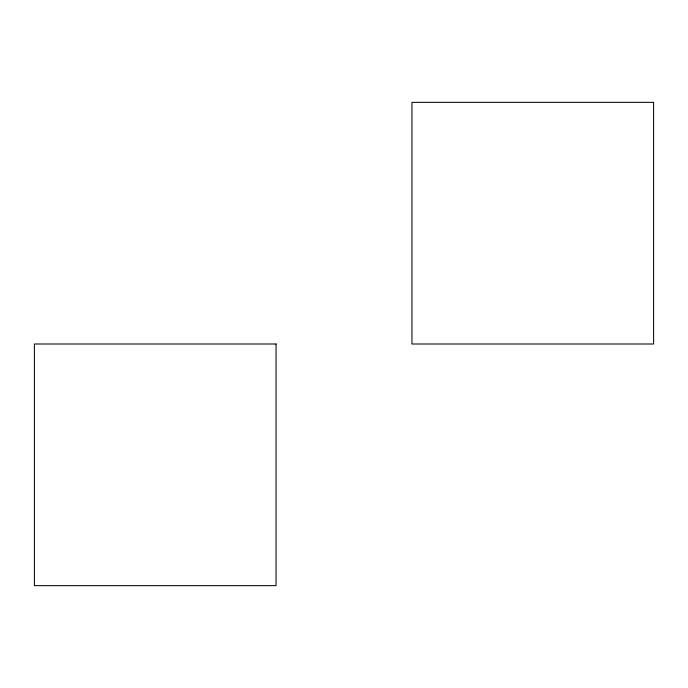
<?xml version="1.0" encoding="UTF-8"?>
<svg xmlns="http://www.w3.org/2000/svg" width="688" height="688" viewBox="0 0 688 688"><rect width="100%" height="100%" fill="white"/><g stroke="black" fill="none" stroke-linecap="round" stroke-linejoin="round"><path stroke-width="1.03" d="M653.6 102.357L411.957 102.357L411.957 344L653.6 344L653.6 102.357M276.043 344L34.4 344L34.4 585.643L276.043 585.643L276.043 344"/></g></svg>
